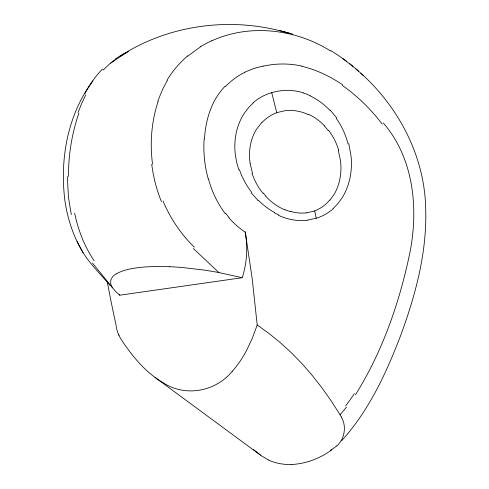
<?xml version="1.0" encoding="UTF-8"?>
<svg xmlns="http://www.w3.org/2000/svg" width="489" height="489" viewBox="0 0 489 489"><rect width="100%" height="100%" fill="white"/><g stroke="black" fill="none" stroke-linecap="round" stroke-linejoin="round"><path stroke-width="0.73" d="M242.257 277.563C247.079 262.886 247.868 247.049 245.227 231.865L252.208 278.871L257.208 324.983L252.263 338.376L246.817 349.959A161.132 95.123 80.1 0 1 232.367 371.145M157.813 101.015L162.776 88.955L167.354 80.41M78.057 112.604L81.669 103.491L85.795 94.817M355.466 394.782C382.642 351.359 399.715 301.921 410.045 251.969C418.547 207.868 413.712 158.283 383.352 123.02M92.977 80.942C67.458 114.732 59.664 159.383 64.921 200.771C67.58 219.041 73.521 236.865 83.081 252.703C90.581 264.653 100.899 274.494 109.927 285.252M346.518 407.099L340.087 414.77L331.175 400.882L321.383 387.074L311.823 374.922L301.866 363.523L291.267 352.655L280.087 342.459L269.121 333.565L257.208 324.983M329.989 200.16L334.128 194.347A48.955 39.346 78 0 0 340.485 160.624L338.357 150.594M341.511 440.846C368.847 410.852 386.114 373.413 400.509 335.894C415.24 295.912 426.744 253.809 425.73 210.845C425.369 150.325 391.487 93.338 342.777 58.741M232.342 371.102C216.26 391.304 185.832 397.306 163.876 383.156C150.337 375.503 139.292 364.14 129.933 351.866C124.127 343.608 116.914 335.637 116.089 325.112C112.849 310.558 109.884 295.937 107.189 281.273M261.939 122.262L256.352 129.438A48.655 41.479 72.7 0 0 250.123 163.161M225.24 86.113C213.351 98.124 207.299 114.701 205.209 131.217A112.935 97.837 69.8 0 0 204.469 139.017M336.866 445.937C344.788 438.706 346.75 426.274 341.353 417.013M103.13 70.098L109.304 64.187L115.85 59.016M331.884 449.727C320.307 458.37 305.949 463.804 291.438 464.519M332.997 208.638L337.636 203.907L341.683 198.503A61.577 49.358 77.5 0 0 351.096 156.504L348.816 143.766M253.18 103.032L248.638 107.592L244.671 112.727A59.682 51.437 70.7 0 0 242.293 116.578A61.724 53.295 70.4 0 0 235.313 154.634L236.658 162.232L238.791 169.732M187.782 56.101L200.551 46.81M110.746 63.038L128.289 51.369L120.41 55.984M116.095 273.907L114.334 275.148A121.62 30.801 12.8 0 0 112.458 276.988L110.893 279.812L110.636 283.07A107.115 27.127 12.8 0 0 112.513 287.795L115.428 291.31L119.781 295.197L242.208 277.709L218.931 272.575A107.134 27.127 12.8 0 0 202.776 269.891L182.593 267.556A121.027 30.648 12.8 0 0 172.421 266.847L169.726 266.719M127.274 51.718C175.753 23.221 236.413 16.926 289.971 33.613L279.286 30.404M125.105 53.301L126.902 52.396M244.83 72.115L253.791 68.527L263.119 66.015M211.682 40.862C249.647 23.454 295.607 28.992 330.552 50.972M303.571 92.892A73.295 62.525 81.5 0 0 282.844 90.508L276.083 91.474L269.5 93.326A66.95 57.189 73.9 0 0 253.045 102.843M333.125 208.834A67.494 54.97 71.8 0 1 316.224 218.247L307.77 220.056M306.334 212.935L314.69 210.967L316.224 218.253M301.805 66.296C316.456 69.731 330.179 76.437 342.63 84.793M282.33 31.302L292.88 34.187M268.516 459.972L261.499 455.87L253.498 449.568M278.791 215.044L274.415 212.825M118.246 334.58L119.035 335.13M155.025 377.404L260.448 455.125M193.357 248.534L218.895 272.569M258.168 200.594L251.205 192.776M330.222 110.104L336.762 117.965M324.305 125.948L328.229 130.539M265.961 196.101L263.278 193.008M229.041 217.495L225.545 213.247M112.513 287.795L92.464 262.996M119.781 295.197L119.139 294.299M340.124 414.831L341.334 416.983M77.048 241.523L83.081 252.703M161.443 201.615C156.566 189.677 153.338 177.079 151.731 164.292M252.458 173.124L250.075 163.161M271.695 92.598L276.75 112.641L285.38 110.624A57.427 48.356 79.2 0 1 308.559 114.707M71.308 214.61L68.478 197.47L67.311 176.517M329.818 199.952A51.987 42.042 76.6 0 1 314.671 210.912M336.31 118.417A67.366 55.006 77.5 0 1 348.119 143.968M310.16 95.911A73.368 61.956 79.5 0 1 329.983 110.422M303.541 93.069A71.675 61.168 81.7 0 1 310.228 95.673M262.055 122.415A52.439 44.169 77.5 0 1 276.762 112.696M308.657 114.371A58.002 48.961 81.1 0 1 324.439 125.771M328.504 130.251A53.637 44.682 79 0 1 338.755 150.459M336.744 445.815A73.46 51.437 39.7 0 1 330.356 450.314M291.456 464.428A161.541 87.831 -71.1 0 1 268.504 460.015M115.752 58.766A132.232 95.758 85 0 1 125.043 53.112M84.793 93.741A115.245 80.813 -90 0 1 102.568 68.98M68.442 176.474A136.779 93.686 -88.1 0 1 78.9 113.21M94.145 260.747A118.851 84.878 -88.2 0 1 74.646 213.167M194.341 247.177A118.888 99.414 65.8 0 1 163.026 200.973M152.55 164.243A136.749 120.642 67.1 0 1 158.198 101.199M167.036 80.172A115.349 102.659 66 0 1 187.666 55.948M200.496 46.706A132.262 115.936 76.2 0 1 211.651 40.795M330.741 50.618A228.687 199.812 -72 0 1 346.878 61.553M349.452 63.552A228.687 199.812 -72 0 1 353.009 66.425M355.998 68.961A228.687 199.812 -72 0 1 358.455 71.131M360.87 73.338A228.687 199.812 -72 0 1 363.254 75.599M354.354 393.639A179.989 140.575 -81.7 0 1 345.558 405.901M342.276 85.386A217.55 190.447 -73.7 0 1 382.209 124.127M263.155 66.211A119.12 102.543 88.4 0 1 301.841 66.064M225.533 86.48A86.926 75.3 76 0 1 244.916 72.311M208.241 178.925A106.908 92.763 69.6 0 1 204.139 138.955M225.197 213.571A86.724 74.566 70.1 0 1 208.467 178.864M245.117 232.122A80.606 67.922 69.1 0 1 228.828 217.739M116.248 273.95A132.892 33.655 12.8 0 1 169.787 266.756M263.003 193.314A54.09 45.422 72.9 0 1 252.006 173.283M285.05 209.928A57.757 47.28 71.8 0 1 265.772 196.346M290.38 211.578A56.107 45.391 70.3 0 1 285.087 209.732M306.316 212.862A57.604 46.644 70.5 0 1 290.399 211.389M307.795 220.191A71.192 57.91 70.2 0 1 278.699 215.429M274.506 212.538A75.159 60.923 68.4 0 1 258.363 200.313M251.646 192.342A67.451 55.795 70.2 0 1 239.365 169.542"/></g></svg>
